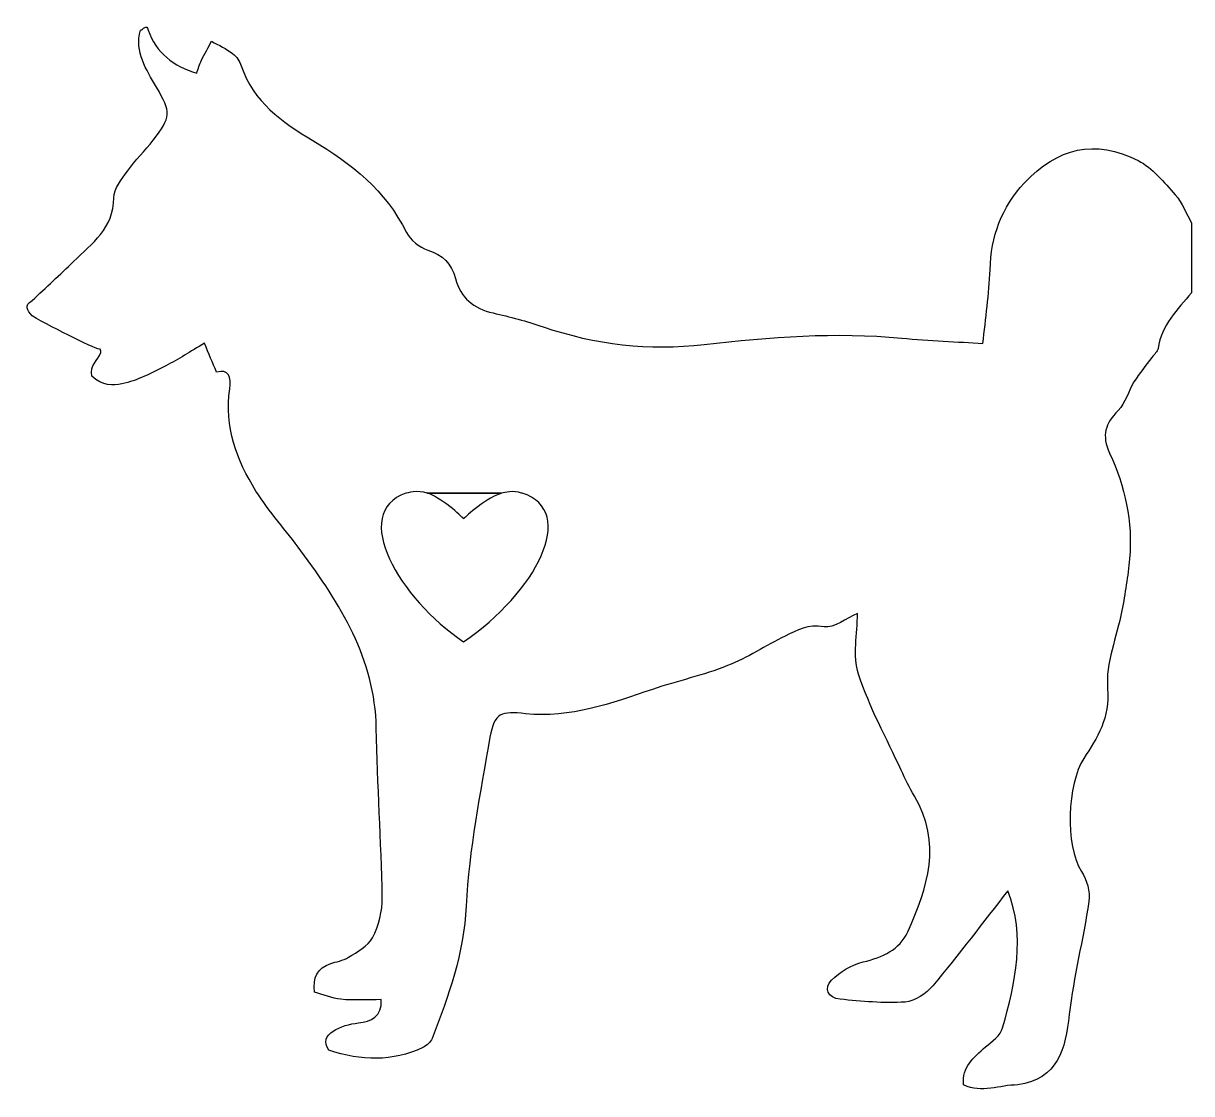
# Model space of a CAD drawing. Header units: centimetres. Extents: x -10.4 to 10.4, y -9.6 to 9.4.
import ezdxf

# ---------------------------------------------------------------- set-up
doc = ezdxf.new("R2010")
doc.units = ezdxf.units.CM
doc.header["$MEASUREMENT"] = 0
doc.layers.add('Layer 1', color=7, linetype='Continuous')

msp = doc.modelspace()

# ---------------------------------------------------------------- linework, layer by layer
at = {"layer": 'Layer 1'}
for points, knots in [([(10.09695, 6.37357), (9.89785, 6.5987), (9.69261, 6.85289), (9.43385, 6.98447), (9.43385, 6.98447), (8.66465, 7.37558), (7.99944, 7.21323), (7.41262, 6.58707), (7.41262, 6.58707), (7.00088, 6.14776), (6.81802, 5.63682), (6.79889, 5.04098), (6.79889, 5.04098), (6.78497, 4.60717), (6.71801, 4.1751), (6.67321, 3.72759), (6.67321, 3.72759), (6.22093, 3.75688), (5.72299, 3.77781), (5.22734, 3.82342), (5.22734, 3.82342), (4.04923, 3.93185), (2.87916, 3.84795), (1.70915, 3.71044), (1.70915, 3.71044), (0.73146, 3.59556), (-0.2236, 3.70531), (-1.15663, 4.02424), (-1.15663, 4.02424), (-1.44751, 4.12367), (-1.74623, 4.20487), (-2.04656, 4.27088), (-2.04656, 4.27088), (-2.39438, 4.3474), (-2.62444, 4.54578), (-2.7163, 4.88204), (-2.7163, 4.88204), (-2.78996, 5.15173), (-2.93998, 5.30291), (-3.20962, 5.39049), (-3.20962, 5.39049), (-3.35736, 5.43849), (-3.52215, 5.5689), (-3.5898, 5.70622), (-3.5898, 5.70622), (-3.95643, 6.45031), (-4.57482, 6.93521), (-5.25652, 7.34325), (-5.25652, 7.34325), (-5.80789, 7.67326), (-6.31258, 8.02336), (-6.52763, 8.6682), (-6.52763, 8.6682), (-6.55533, 8.75131), (-6.61285, 8.83851), (-6.68167, 8.89074), (-6.68167, 8.89074), (-6.79578, 8.97739), (-6.93025, 9.03724), (-7.05613, 9.10833), (-7.05613, 9.10833), (-7.11704, 8.9962), (-7.18175, 8.88597), (-7.23734, 8.7713), (-7.23734, 8.7713), (-7.27137, 8.70113), (-7.29139, 8.62417), (-7.32219, 8.53767), (-7.32219, 8.53767), (-7.73814, 8.66665), (-8.04154, 8.89713), (-8.18624, 9.308), (-8.18624, 9.308), (-8.21116, 9.42698), (-8.27797, 9.308), (-8.32382, 9.308), (-8.32382, 9.308), (-8.42886, 8.91327), (-8.22039, 8.60476), (-8.03799, 8.29242), (-8.03799, 8.29242), (-7.77441, 7.84107), (-7.77264, 7.76286), (-8.09567, 7.34855), (-8.09567, 7.34855), (-8.2427, 7.15995), (-8.41513, 6.99041), (-8.55385, 6.79636), (-8.55385, 6.79636), (-8.65749, 6.65139), (-8.79592, 6.48132), (-8.79663, 6.32186), (-8.79663, 6.32186), (-8.79904, 5.77904), (-9.18419, 5.50586), (-9.51344, 5.18717), (-9.51344, 5.18717), (-9.7559, 4.95246), (-10.00422, 4.72388), (-10.24996, 4.49256), (-10.24996, 4.49256), (-10.40694, 4.40022), (-10.33434, 4.32765), (-10.24996, 4.21739), (-10.24996, 4.21739), (-9.86388, 3.99244), (-9.05865, 3.5976), (-9.04211, 3.62509), (-9.04211, 3.62509), (-9.03634, 3.60464), (-9.02039, 3.5804), (-9.02631, 3.56426), (-9.02631, 3.56426), (-9.07788, 3.42477), (-9.22737, 3.34767), (-9.18765, 3.14828), (-9.18765, 3.14828), (-8.99146, 2.96659), (-8.81438, 2.9767), (-8.65163, 3.00953), (-8.65163, 3.00953), (-8.38006, 3.06425), (-8.12265, 3.20569), (-7.86973, 3.33161), (-7.86973, 3.33161), (-7.64788, 3.44213), (-7.44034, 3.58146), (-7.18451, 3.7329), (-7.18451, 3.7329), (-7.10344, 3.53856), (-7.04248, 3.39254), (-6.96837, 3.21487), (-6.96837, 3.21487), (-6.75141, 3.2835), (-6.70389, 3.12724), (-6.73358, 2.91915), (-6.73358, 2.91915), (-6.82941, 2.24766), (-6.61031, 1.65071), (-6.26712, 1.10096), (-6.26712, 1.10096), (-6.03312, 0.72615), (-5.73062, 0.39471), (-5.46718, 0.03765), (-5.46718, 0.03765), (-4.76945, -0.90797), (-4.14659, -1.88066), (-4.12527, -3.12124), (-4.12527, -3.12124), (-4.10797, -4.126), (-4.03645, -5.12975), (-4.01758, -6.13447), (-4.01758, -6.13447), (-4.01308, -6.37511), (-4.08306, -6.63781), (-4.19252, -6.85279), (-4.19252, -6.85279), (-4.26917, -7.00323), (-4.46364, -7.10197), (-4.62022, -7.20027), (-4.62022, -7.20027), (-4.71319, -7.25866), (-4.84541, -7.28092), (-4.93523, -7.31158), (-4.93523, -7.31158), (-5.1806, -7.3954), (-5.25318, -7.55873), (-5.2268, -7.8191), (-5.2268, -7.8191), (-5.06993, -7.86405), (-4.91533, -7.93316), (-4.75563, -7.94816), (-4.75563, -7.94816), (-4.52026, -7.97028), (-4.28121, -7.95388), (-4.03583, -7.95388), (-4.03583, -7.95388), (-4.02249, -8.26093), (-4.21911, -8.34131), (-4.44421, -8.36832), (-4.44421, -8.36832), (-4.73372, -8.40309), (-5.1806, -8.55681), (-4.97041, -8.85603), (-4.97041, -8.85603), (-4.3879, -9.04769), (-3.8386, -9.05912), (-3.2974, -8.80811), (-3.2974, -8.80811), (-3.23012, -8.77694), (-3.15786, -8.71109), (-3.13148, -8.64409), (-3.13148, -8.64409), (-2.83232, -7.88447), (-2.56773, -7.1321), (-2.52556, -6.28705), (-2.52556, -6.28705), (-2.47529, -5.27981), (-2.27495, -4.27778), (-2.10215, -3.28001), (-2.10215, -3.28001), (-2.02714, -2.84686), (-1.89977, -2.81773), (-1.46884, -2.86371), (-1.46884, -2.86371), (-0.67422, -2.94846), (0.05791, -2.67723), (0.79335, -2.42979), (0.79335, -2.42979), (1.23491, -2.28123), (1.69333, -2.17844), (2.12561, -2.00796), (2.12561, -2.00796), (2.4811, -1.86773), (2.80667, -1.6531), (3.15034, -1.4811), (3.15034, -1.4811), (3.36531, -1.37352), (3.56383, -1.2698), (3.84387, -1.31597), (3.84387, -1.31597), (4.02466, -1.34582), (4.24022, -1.16465), (4.43892, -1.07861), (4.43892, -1.07861), (4.43892, -1.44516), (4.35185, -1.83296), (4.45789, -2.15761), (4.45789, -2.15761), (4.65088, -2.74856), (4.95711, -3.30265), (5.21912, -3.87076), (5.21912, -3.87076), (5.29085, -4.02628), (5.36419, -4.18228), (5.45224, -4.32883), (5.45224, -4.32883), (5.95238, -5.16169), (5.68857, -5.9611), (5.33413, -6.74572), (5.33413, -6.74572), (5.18805, -7.06915), (4.88513, -7.20059), (4.54101, -7.28261), (4.54101, -7.28261), (4.33651, -7.33135), (4.12501, -7.45657), (3.97747, -7.60707), (3.97747, -7.60707), (3.84065, -7.74658), (3.91191, -7.92748), (4.12881, -7.94764), (4.12881, -7.94764), (4.5146, -7.98346), (4.90531, -8.02424), (5.28919, -7.99659), (5.28919, -7.99659), (5.46149, -7.98415), (5.66358, -7.84625), (5.78094, -7.70581), (5.78094, -7.70581), (6.24592, -7.14923), (6.6828, -6.56913), (7.11666, -6.01491), (7.11666, -6.01491), (7.43376, -6.8217), (7.25043, -7.64324), (7.02387, -8.45643), (7.02387, -8.45643), (6.98699, -8.58877), (6.83475, -8.69794), (6.7182, -8.79713), (6.7182, -8.79713), (6.50566, -8.97811), (6.29709, -9.15363), (6.32873, -9.47227), (6.32873, -9.47227), (6.6512, -9.62753), (6.97079, -9.47227), (7.29179, -9.47227), (7.29179, -9.47227), (8.01339, -9.35765), (8.14182, -8.83928), (8.20989, -8.21973), (8.20989, -8.21973), (8.28421, -7.54338), (8.46003, -6.87872), (8.55837, -6.20411), (8.55837, -6.20411), (8.58295, -6.03531), (8.52199, -5.82078), (8.42756, -5.67412), (8.42756, -5.67412), (8.12583, -5.20562), (8.17401, -4.11453), (8.46825, -3.65884), (8.46825, -3.65884), (8.70296, -3.2953), (8.94037, -2.93563), (8.89201, -2.41636), (8.89201, -2.41636), (8.84999, -1.96548), (9.06036, -1.49288), (9.14712, -1.02761), (9.14712, -1.02761), (9.20398, -0.72265), (9.25242, -0.41489), (9.28153, -0.10622), (9.28153, -0.10622), (9.34355, 0.55188), (9.19975, 1.18267), (8.92836, 1.77293), (8.92836, 1.77293), (8.77966, 2.09641), (8.85102, 2.29958), (9.07986, 2.53385), (9.07986, 2.53385), (9.2103, 2.66741), (9.25925, 2.87728), (9.36151, 3.04254), (9.36151, 3.04254), (9.4562, 3.19563), (9.57307, 3.33501), (9.67991, 3.48056), (9.67991, 3.48056), (9.71867, 3.53337), (9.78259, 3.5828), (9.79109, 3.64029), (9.79109, 3.64029), (9.8525, 4.05521), (10.13444, 4.33318), (10.38743, 4.63007), (10.38743, 4.63007), (10.38743, 5.04282), (10.38743, 5.45557), (10.38743, 5.86832), (10.38743, 5.86832), (10.29264, 6.03853), (10.22302, 6.23102), (10.09695, 6.37357)], [0, 0, 0, 0, 0.01162791, 0.01162791, 0.01162791, 0.01162791, 0.02325581, 0.02325581, 0.02325581, 0.02325581, 0.03488372, 0.03488372, 0.03488372, 0.03488372, 0.04651163, 0.04651163, 0.04651163, 0.04651163, 0.05813953, 0.05813953, 0.05813953, 0.05813953, 0.06976744, 0.06976744, 0.06976744, 0.06976744, 0.08139535, 0.08139535, 0.08139535, 0.08139535, 0.09302326, 0.09302326, 0.09302326, 0.09302326, 0.10465116, 0.10465116, 0.10465116, 0.10465116, 0.11627907, 0.11627907, 0.11627907, 0.11627907, 0.12790698, 0.12790698, 0.12790698, 0.12790698, 0.13953488, 0.13953488, 0.13953488, 0.13953488, 0.15116279, 0.15116279, 0.15116279, 0.15116279, 0.1627907, 0.1627907, 0.1627907, 0.1627907, 0.1744186, 0.1744186, 0.1744186, 0.1744186, 0.18604651, 0.18604651, 0.18604651, 0.18604651, 0.19767442, 0.19767442, 0.19767442, 0.19767442, 0.20930233, 0.20930233, 0.20930233, 0.20930233, 0.22093023, 0.22093023, 0.22093023, 0.22093023, 0.23255814, 0.23255814, 0.23255814, 0.23255814, 0.24418605, 0.24418605, 0.24418605, 0.24418605, 0.25581395, 0.25581395, 0.25581395, 0.25581395, 0.26744186, 0.26744186, 0.26744186, 0.26744186, 0.27906977, 0.27906977, 0.27906977, 0.27906977, 0.29069767, 0.29069767, 0.29069767, 0.29069767, 0.30232558, 0.30232558, 0.30232558, 0.30232558, 0.31395349, 0.31395349, 0.31395349, 0.31395349, 0.3255814, 0.3255814, 0.3255814, 0.3255814, 0.3372093, 0.3372093, 0.3372093, 0.3372093, 0.34883721, 0.34883721, 0.34883721, 0.34883721, 0.36046512, 0.36046512, 0.36046512, 0.36046512, 0.37209302, 0.37209302, 0.37209302, 0.37209302, 0.38372093, 0.38372093, 0.38372093, 0.38372093, 0.39534884, 0.39534884, 0.39534884, 0.39534884, 0.40697674, 0.40697674, 0.40697674, 0.40697674, 0.41860465, 0.41860465, 0.41860465, 0.41860465, 0.43023256, 0.43023256, 0.43023256, 0.43023256, 0.44186047, 0.44186047, 0.44186047, 0.44186047, 0.45348837, 0.45348837, 0.45348837, 0.45348837, 0.46511628, 0.46511628, 0.46511628, 0.46511628, 0.47674419, 0.47674419, 0.47674419, 0.47674419, 0.48837209, 0.48837209, 0.48837209, 0.48837209, 0.5, 0.5, 0.5, 0.5, 0.51162791, 0.51162791, 0.51162791, 0.51162791, 0.52325581, 0.52325581, 0.52325581, 0.52325581, 0.53488372, 0.53488372, 0.53488372, 0.53488372, 0.54651163, 0.54651163, 0.54651163, 0.54651163, 0.55813953, 0.55813953, 0.55813953, 0.55813953, 0.56976744, 0.56976744, 0.56976744, 0.56976744, 0.58139535, 0.58139535, 0.58139535, 0.58139535, 0.59302326, 0.59302326, 0.59302326, 0.59302326, 0.60465116, 0.60465116, 0.60465116, 0.60465116, 0.61627907, 0.61627907, 0.61627907, 0.61627907, 0.62790698, 0.62790698, 0.62790698, 0.62790698, 0.63953488, 0.63953488, 0.63953488, 0.63953488, 0.65116279, 0.65116279, 0.65116279, 0.65116279, 0.6627907, 0.6627907, 0.6627907, 0.6627907, 0.6744186, 0.6744186, 0.6744186, 0.6744186, 0.68604651, 0.68604651, 0.68604651, 0.68604651, 0.69767442, 0.69767442, 0.69767442, 0.69767442, 0.70930233, 0.70930233, 0.70930233, 0.70930233, 0.72093023, 0.72093023, 0.72093023, 0.72093023, 0.73255814, 0.73255814, 0.73255814, 0.73255814, 0.74418605, 0.74418605, 0.74418605, 0.74418605, 0.75581395, 0.75581395, 0.75581395, 0.75581395, 0.76744186, 0.76744186, 0.76744186, 0.76744186, 0.77906977, 0.77906977, 0.77906977, 0.77906977, 0.79069767, 0.79069767, 0.79069767, 0.79069767, 0.80232558, 0.80232558, 0.80232558, 0.80232558, 0.81395349, 0.81395349, 0.81395349, 0.81395349, 0.8255814, 0.8255814, 0.8255814, 0.8255814, 0.8372093, 0.8372093, 0.8372093, 0.8372093, 0.84883721, 0.84883721, 0.84883721, 0.84883721, 0.86046512, 0.86046512, 0.86046512, 0.86046512, 0.87209302, 0.87209302, 0.87209302, 0.87209302, 0.88372093, 0.88372093, 0.88372093, 0.88372093, 0.89534884, 0.89534884, 0.89534884, 0.89534884, 0.90697674, 0.90697674, 0.90697674, 0.90697674, 0.91860465, 0.91860465, 0.91860465, 0.91860465, 0.93023256, 0.93023256, 0.93023256, 0.93023256, 0.94186047, 0.94186047, 0.94186047, 0.94186047, 0.95348837, 0.95348837, 0.95348837, 0.95348837, 0.96511628, 0.96511628, 0.96511628, 0.96511628, 0.97674419, 0.97674419, 0.97674419, 0.97674419, 1, 1, 1, 1]), ([(-2.57127, -1.58163), (-3.71745, -0.81775), (-4.60298, 0.71318), (-3.59709, 1.06158), (-3.59709, 1.06158), (-3.59709, 1.06158), (-3.37376, 1.12593), (-3.22188, 1.06211), (-3.22188, 1.06211), (-3.22188, 1.06211), (-3.20942, 1.06211), (-3.20942, 1.06211), (-3.20942, 1.06211), (-3.2131, 1.06349), (-3.21678, 1.06497), (-3.22045, 1.06629), (-3.22045, 1.06629), (-3.22045, 1.06629), (-2.56455, 1.06301), (-2.56455, 1.06301), (-2.56455, 1.06301), (-2.56455, 1.06301), (-1.88809, 1.06394), (-1.88809, 1.06394), (-1.88809, 1.06394), (-1.85039, 1.07479), (-1.67936, 1.11826), (-1.53802, 1.06442), (-1.53802, 1.06442), (-1.53802, 1.06442), (-1.53006, 1.06442), (-1.53006, 1.06442), (-1.53006, 1.06442), (-0.51967, 0.74205), (-1.28908, -0.71387), (-2.57127, -1.58163)], [0, 0, 0, 0, 0.1, 0.1, 0.1, 0.1, 0.2, 0.2, 0.2, 0.2, 0.3, 0.3, 0.3, 0.3, 0.4, 0.4, 0.4, 0.4, 0.5, 0.5, 0.5, 0.5, 0.6, 0.6, 0.6, 0.6, 0.7, 0.7, 0.7, 0.7, 0.8, 0.8, 0.8, 0.8, 1, 1, 1, 1]), ([(-2.57077, 0.60637), (-2.57077, 0.60637), (-2.23507, 0.9435), (-1.90667, 1.05971), (-1.90667, 1.05971), (-1.90667, 1.05971), (-2.56461, 1.06302), (-2.56461, 1.06302), (-2.56461, 1.06302), (-2.56461, 1.06302), (-3.20945, 1.06212), (-3.20945, 1.06212), (-3.20945, 1.06212), (-2.89256, 0.9443), (-2.57077, 0.60637), (-2.57077, 0.60637)], [0, 0, 0, 0, 0.2, 0.2, 0.2, 0.2, 0.4, 0.4, 0.4, 0.4, 0.6, 0.6, 0.6, 0.6, 1, 1, 1, 1])]:
    msp.add_open_spline(points, degree=3, knots=knots, dxfattribs=at)

doc.saveas('drawing.dxf')
